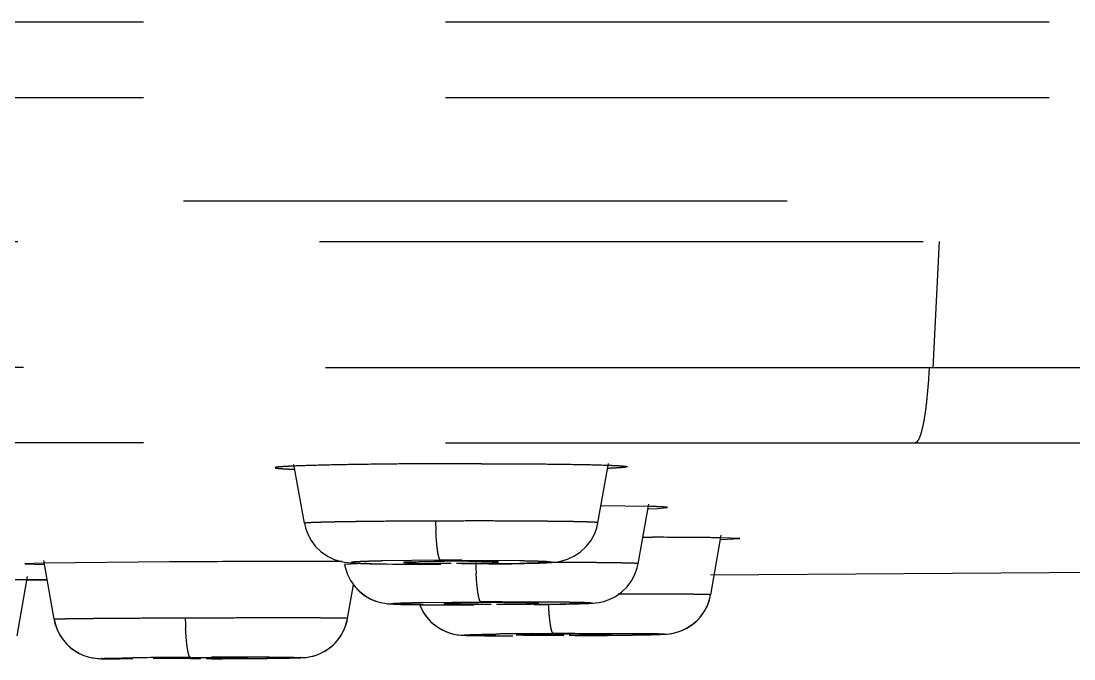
# Model space of a CAD drawing. Header units: millimetres. Extents: x 687 to 1107, y -116 to 478.
# Drawn here: x 947.584 to 949.799, y 329.045 to 330.388 of the extents above; entities that cross this region are included whole.
import ezdxf

# ---------------------------------------------------------------- set-up
doc = ezdxf.new("R2010")
doc.units = ezdxf.units.MM
doc.header["$LTSCALE"] = 0.1
doc.linetypes.add('HIDDENX2', pattern=[19.05, 12.7, -6.35])
doc.layers.add('HIDDEN', color=8, linetype='HIDDENX2')

msp = doc.modelspace()

# ---------------------------------------------------------------- linework, layer by layer
at = {"layer": 'HIDDEN'}
for p, q in [((944.6673, 330.2268), (958.8297, 330.2268)), ((958.721, 330.0082), (946.9021, 330.0082)), ((925.3524, 329.9236), (963.9821, 329.9236)), ((949.5157, 329.9236), (949.5028, 329.6576)), ((949.4947, 329.6576), (944.6696, 329.6589)), ((949.5028, 329.6576), (949.4947, 329.6576)), ((954.2395, 329.6584), (949.5028, 329.6579)), ((944.6672, 329.5012), (949.4655, 329.4997)), ((949.4655, 329.4998), (949.9128, 329.4998)), ((948.1804, 329.3304), (948.1586, 329.4543)), ((948.798, 329.3316), (948.8201, 329.4564)), ((948.9052, 329.3659), (948.8047, 329.3675)), ((948.8827, 329.2454), (948.9048, 329.3704)), ((948.9039, 329.3607), (948.9241, 329.3615)), ((948.9241, 329.3615), (948.9441, 329.3635)), ((948.4891, 329.3352), (948.4564, 329.3351)), ((948.1804, 329.3304), (948.1804, 329.3304)), ((948.9128, 329.3008), (948.8931, 329.3008)), ((949.0352, 329.1799), (949.0573, 329.3051)), ((949.0567, 329.296), (949.0966, 329.2981)), ((949.0966, 329.2981), (949.0575, 329.2998)), ((947.632, 329.2463), (947.5927, 329.2449)), ((947.8976, 329.2491), (947.632, 329.2463)), ((947.6539, 329.1283), (947.6321, 329.2518)), ((947.9625, 329.2494), (947.8976, 329.2491)), ((948.3052, 329.2455), (948.2651, 329.2437)), ((948.3106, 329.2456), (948.3052, 329.2455)), ((948.4671, 329.2525), (948.3452, 329.2511)), ((948.391, 329.2485), (948.3891, 329.2481)), ((948.4526, 329.2501), (948.391, 329.2485)), ((948.5115, 329.2527), (948.6331, 329.2519)), ((948.6334, 329.2457), (948.5119, 329.2443)), ((948.5256, 329.2466), (948.5793, 329.2478)), ((948.5793, 329.2478), (948.5872, 329.2482)), ((948.5872, 329.2482), (948.5891, 329.2486)), ((947.5927, 329.2449), (947.6324, 329.2438)), ((948.265, 329.2437), (948.2651, 329.2437)), ((949.0349, 329.2216), (949.9966, 329.2284)), ((947.598, 329.2115), (947.5524, 329.2113)), ((947.5762, 329.0936), (947.5983, 329.2187)), ((947.6376, 329.2117), (947.598, 329.2115)), ((947.5981, 329.2115), (947.6318, 329.2117)), ((947.6318, 329.2117), (947.6376, 329.2117)), ((948.2715, 329.1303), (948.284, 329.2009)), ((948.4307, 329.1638), (948.5518, 329.1652)), ((948.4757, 329.1619), (948.4737, 329.1615)), ((948.5372, 329.1633), (948.4757, 329.1619)), ((948.5737, 329.1635), (948.5627, 329.1635)), ((948.5962, 329.1654), (948.7178, 329.165)), ((948.7182, 329.1601), (948.5968, 329.1588)), ((948.6103, 329.1606), (948.664, 329.1616)), ((948.664, 329.1616), (948.6718, 329.162)), ((948.6718, 329.162), (948.6737, 329.1623)), ((947.9625, 329.1309), (947.9298, 329.1308)), ((948.6281, 329.0959), (948.6262, 329.0956)), ((948.6262, 329.0956), (948.6308, 329.0953)), ((948.6895, 329.097), (948.6281, 329.0959)), ((948.6308, 329.0953), (948.6413, 329.0951)), ((948.6589, 329.0981), (948.674, 329.0982)), ((948.674, 329.0982), (948.7043, 329.0984)), ((948.7262, 329.0973), (948.715, 329.0972)), ((948.7487, 329.0987), (948.8704, 329.0987)), ((948.8261, 329.0967), (948.7496, 329.0974)), ((948.7628, 329.0953), (948.8164, 329.0961)), ((948.8164, 329.0961), (948.8242, 329.0964)), ((948.8242, 329.0964), (948.8261, 329.0967)), ((947.8644, 329.0463), (947.8625, 329.0462)), ((947.8625, 329.0462), (947.9412, 329.0458)), ((947.9259, 329.0472), (947.8644, 329.0463)), ((947.9407, 329.0481), (947.985, 329.0484)), ((947.9412, 329.0458), (947.9625, 329.0459)), ((947.9625, 329.0474), (947.9514, 329.0474)), ((947.9859, 329.0475), (947.9625, 329.0474)), ((948.0625, 329.0472), (947.9859, 329.0475)), ((947.9991, 329.0461), (948.0528, 329.0468)), ((948.0528, 329.0468), (948.0606, 329.047)), ((948.0606, 329.047), (948.0625, 329.0472)), ((948.0829, 329.0459), (948.1032, 329.0461)), ((948.1032, 329.0461), (948.1211, 329.0464)), ((948.1211, 329.0464), (948.1363, 329.0466)), ((948.1363, 329.0466), (948.149, 329.0468)), ((948.149, 329.0468), (948.1592, 329.047)), ((948.1703, 329.0473), (948.1733, 329.0474)), ((948.1732, 329.0474), (948.1762, 329.0476)), ((948.1758, 329.0476), (948.1794, 329.0478)), ((947.7699, 329.0451), (947.7802, 329.045)), ((947.7802, 329.045), (947.7925, 329.0449))]:
    msp.add_line(p, q, dxfattribs=at)
for points in [[(948.1805, 329.3304), (948.1826, 329.321), (948.1874, 329.3075), (948.1946, 329.2941), (948.2042, 329.2814), (948.2159, 329.2701), (948.2291, 329.261), (948.2429, 329.2544), (948.2553, 329.2504), (948.2643, 329.2486), (948.2714, 329.2476), (948.2769, 329.2471), (948.2819, 329.2468), (948.2877, 329.2465), (948.2941, 329.2462), (948.3014, 329.2459), (948.3098, 329.2456), (948.3192, 329.2454)], [(948.6744, 329.2468), (948.6825, 329.2471), (948.6896, 329.2475), (948.6958, 329.2479), (948.7012, 329.2482), (948.7068, 329.2488), (948.7134, 329.2496), (948.7219, 329.2513), (948.7338, 329.2549), (948.7473, 329.261), (948.7606, 329.2697), (948.7728, 329.2809), (948.7828, 329.2936), (948.7905, 329.3074), (948.7956, 329.321), (948.798, 329.3316)], [(948.3192, 329.2454), (948.3296, 329.2452), (948.341, 329.245), (948.3533, 329.2448), (948.3665, 329.2446), (948.3806, 329.2445), (948.3956, 329.2443), (948.4114, 329.2442), (948.4279, 329.2442), (948.4451, 329.2441), (948.4673, 329.2441)], [(948.5694, 329.2447), (948.5863, 329.2449), (948.6022, 329.2451), (948.617, 329.2454), (948.6308, 329.2456), (948.6434, 329.2459), (948.6549, 329.2462)], [(948.6549, 329.2462), (948.6652, 329.2465), (948.6744, 329.2468)], [(948.7663, 329.1613), (948.7729, 329.1616), (948.7785, 329.1618), (948.7835, 329.1621), (948.788, 329.1624), (948.7931, 329.1629), (948.8003, 329.1639), (948.8096, 329.166), (948.8217, 329.17), (948.8349, 329.1766), (948.8477, 329.1855), (948.8593, 329.1967), (948.8688, 329.2094), (948.8759, 329.2229), (948.8806, 329.2363), (948.8827, 329.2454)], [(948.2651, 329.2438), (948.2669, 329.2358), (948.2712, 329.2228), (948.2776, 329.21), (948.2859, 329.1981), (948.2959, 329.1875), (948.3071, 329.1786)], [(948.284, 329.201), (948.2871, 329.1967), (948.2977, 329.1858)], [(948.2977, 329.1858), (948.3095, 329.1769), (948.3219, 329.1702), (948.3336, 329.1656)], [(948.3071, 329.1786), (948.319, 329.1716), (948.3304, 329.1667), (948.3408, 329.1636), (948.3494, 329.162), (948.3552, 329.1612), (948.3598, 329.1608), (948.364, 329.1605), (948.368, 329.1603), (948.3727, 329.1601), (948.3778, 329.1599), (948.3837, 329.1597), (948.3903, 329.1596), (948.3977, 329.1594), (948.4058, 329.1593)], [(948.9484, 329.0978), (948.9556, 329.099), (948.9647, 329.1012), (948.9747, 329.1048), (948.9847, 329.1095), (948.9945, 329.1157), (949.004, 329.1233), (949.0129, 329.1326), (949.0209, 329.1433), (949.0275, 329.1554), (949.0325, 329.1687), (949.0351, 329.1799)], [(948.9496, 329.098), (948.957, 329.0993), (948.9664, 329.1017), (948.9768, 329.1056), (948.9867, 329.1107), (948.9965, 329.1171), (949.0059, 329.1251), (949.0145, 329.1344), (949.0221, 329.1453), (949.0283, 329.1573), (949.0329, 329.1703), (949.0351, 329.1799)], [(948.4058, 329.1593), (948.4146, 329.1591), (948.4241, 329.159), (948.4342, 329.1589), (948.445, 329.1588), (948.4565, 329.1587), (948.4686, 329.1587), (948.4813, 329.1586), (948.4945, 329.1586), (948.5083, 329.1585), (948.5225, 329.1585), (948.5373, 329.1585)], [(948.4229, 329.159), (948.4237, 329.1567), (948.4297, 329.1447), (948.4371, 329.1337), (948.4456, 329.124), (948.455, 329.1158), (948.4651, 329.109), (948.4753, 329.1037), (948.4856, 329.0998), (948.4948, 329.0973), (948.5021, 329.0959), (948.5079, 329.0952)], [(948.423, 329.159), (948.4247, 329.1544), (948.4312, 329.1422), (948.4391, 329.1312), (948.4482, 329.1216), (948.4581, 329.1136), (948.4686, 329.107), (948.4791, 329.1021), (948.4894, 329.0986), (948.4984, 329.0965), (948.505, 329.0955)], [(948.6629, 329.1593), (948.6782, 329.1595), (948.6927, 329.1597), (948.7062, 329.1599), (948.7188, 329.1601), (948.7303, 329.1603), (948.7409, 329.1606)], [(948.7409, 329.1606), (948.7503, 329.1608), (948.7588, 329.1611), (948.7663, 329.1613)], [(947.6539, 329.1283), (947.6559, 329.1194), (947.6602, 329.1068), (947.666, 329.0952), (947.673, 329.0848)], [(947.654, 329.1283), (947.6558, 329.1197), (947.6601, 329.1071), (947.6658, 329.0956), (947.6727, 329.0852), (947.6804, 329.0762), (947.6887, 329.0685), (947.6976, 329.062), (947.7068, 329.0566), (947.7162, 329.0524), (947.7253, 329.0493), (947.7338, 329.0473), (947.7409, 329.0462), (947.7459, 329.0457), (947.7496, 329.0455), (947.7526, 329.0454), (947.7553, 329.0453), (947.7583, 329.0452), (947.7617, 329.0452), (947.7699, 329.0451)], [(948.1791, 329.0478), (948.1841, 329.0482), (948.1905, 329.0492), (948.1986, 329.051), (948.2075, 329.0538), (948.2162, 329.0575), (948.2249, 329.0622), (948.2334, 329.068), (948.2415, 329.0748), (948.2491, 329.0828), (948.2559, 329.0917), (948.2617, 329.1015), (948.2665, 329.1122), (948.27, 329.1234), (948.2715, 329.1303)], [(948.1836, 329.0482), (948.19, 329.0491), (948.1975, 329.0507), (948.2054, 329.053), (948.2135, 329.0563), (948.2217, 329.0603), (948.2297, 329.0653), (948.2376, 329.0713), (948.245, 329.0782), (948.2517, 329.086), (948.2578, 329.0947), (948.2629, 329.1039), (948.2671, 329.1138), (948.2703, 329.1243), (948.2715, 329.1303)], [(948.505, 329.0955), (948.5101, 329.095), (948.5137, 329.0948), (948.5168, 329.0946), (948.5202, 329.0945), (948.5239, 329.0944), (948.5282, 329.0943), (948.5331, 329.0942), (948.5386, 329.0941), (948.5449, 329.094), (948.5518, 329.0939), (948.5593, 329.0938)], [(948.5593, 329.0938), (948.5675, 329.0937), (948.5762, 329.0937), (948.5855, 329.0936), (948.5954, 329.0936), (948.6061, 329.0935), (948.6175, 329.0935)], [(948.8145, 329.0944), (948.8298, 329.0946), (948.8443, 329.0947), (948.8578, 329.0949), (948.8703, 329.0951), (948.8818, 329.0953), (948.8922, 329.0955)], [(948.8922, 329.0955), (948.9016, 329.0957), (948.9099, 329.0959), (948.9173, 329.0961)], [(948.9173, 329.0961), (948.9236, 329.0963), (948.9291, 329.0965), (948.9339, 329.0967), (948.9381, 329.0969), (948.9426, 329.0972), (948.9484, 329.0978)], [(947.673, 329.0848), (947.6808, 329.0758), (947.6892, 329.0681), (947.6981, 329.0616), (947.7073, 329.0564), (947.7168, 329.0521), (947.7259, 329.0492), (947.7344, 329.0472), (947.7367, 329.0469)], [(948.048, 329.0456), (948.0602, 329.0457), (948.0829, 329.0459)], [(948.1592, 329.047), (948.1634, 329.0471), (948.1671, 329.0472), (948.1704, 329.0473)]]:
    msp.add_lwpolyline(points, dxfattribs=at)
for centre, radius, start, end in [((948.5427, 309.4569), 19.999, 90.15363, 90.33176), ((948.541, 310.2351), 19.2208, 89.96303, 90.15466), ((949.2709, 329.3539), 0.8148, 181.3238, 182.8731), ((948.9027, 315.8487), 13.4522, 89.54263, 89.95717), ((948.9754, 324.4467), 4.8538, 89.0312, 89.5906), ((948.179, 288.203), 41.047, 90.04141, 90.30217), ((948.167, 302.8295), 26.4205, 89.92382, 90.03834), ((948.1861, 313.9722), 15.2778, 89.72538, 89.93967), ((948.501, 324.6525), 4.5979, 90.2848, 90.6028), ((948.5185, 318.7758), 10.4769, 90.03865, 90.28156), ((948.4757, 334.106), 4.8597, 269.9027, 270.1587), ((948.5029, 324.2743), 4.9761, 90.1587, 90.2856), ((948.5026, 324.4007), 4.8497, 89.8856, 90.1589), ((948.4773, 333.8444), 4.5981, 270.2848, 270.6028), ((949.3536, 329.2672), 0.8129, 181.366, 182.9237), ((948.5959, 323.3152), 5.8483, 90.32602, 90.57588), ((948.6269, 315.8371), 13.3283, 90.13221, 90.32301), ((948.5493, 335.3463), 6.186, 270.02726, 270.22617), ((948.5981, 322.9934), 6.1702, 90.0101, 90.2264), ((948.5515, 335.0089), 5.8486, 270.32601, 270.57587), ((948.742, 329.1502), 0.8124, 181.37, 182.9377), ((948.7205, 320.4582), 8.6401, 90.67464, 90.91008), ((948.6322, 338.3207), 9.2272, 269.6956, 269.91646), ((948.7786, 315.6833), 13.4153, 90.51116, 90.68263), ((948.6669, 331.088), 1.9931, 269.2637, 269.7187), ((948.6856, 334.4748), 5.3799, 269.6962, 270.2057), ((948.7672, 321.0807), 8.0167, 90.37272, 90.55491), ((948.8224, 310.8229), 18.276, 90.23113, 90.37017), ((948.6818, 337.5825), 8.4876, 270.15612, 270.29936), ((948.7704, 320.6359), 8.4615, 90.14063, 90.29957), ((948.6851, 337.1122), 8.0173, 270.37271, 270.5549), ((948.6815, 341.3632), 12.2695, 270.3171, 270.88422), ((948.0366, 310.3284), 18.72, 90.29348, 90.66419), ((948.0216, 316.847), 12.2006, 90.32934, 90.44911), ((947.9035, 341.2467), 12.201, 270.32934, 270.4491), ((948.0804, 305.825), 23.2236, 89.9351, 90.23533), ((947.8902, 347.7156), 18.6706, 270.29303, 270.66578)]:
    msp.add_arc(centre, radius, start, end, dxfattribs=at)
for points, knots in [([(944.6671, 330.3859), (945.4076, 330.3862), (946.8858, 330.3864), (949.0967, 330.3857), (951.2904, 330.3862), (953.1023, 330.386), (954.5314, 330.3862), (955.5791, 330.3866), (956.6018, 330.3873), (957.4349, 330.3878), (958.082, 330.3874), (958.6947, 330.3866), (959.4188, 330.3855), (960.2301, 330.3856), (960.745, 330.3861), (960.9883, 330.3862)], [0, 0, 0, 0, 0.136111, 0.271708, 0.406381, 0.539336, 0.604747, 0.669067, 0.731911, 0.792739, 0.82219, 0.850865, 0.905361, 0.95527, 1, 1, 1, 1]), ([(949.4947, 329.6576), (949.4937, 329.637), (949.4916, 329.6072), (949.4873, 329.5696), (949.4838, 329.5462), (949.4802, 329.5294), (949.4771, 329.5185), (949.4749, 329.5122), (949.4726, 329.5072), (949.4703, 329.5034), (949.4681, 329.5009), (949.4663, 329.4999), (949.4655, 329.4998)], [0, 0, 0, 0, 0.378693, 0.548535, 0.695806, 0.814649, 0.862981, 0.903951, 0.937664, 0.964371, 0.984661, 1, 1, 1, 1]), ([(948.1582, 329.4508), (948.1552, 329.4507), (948.1495, 329.4504), (948.1415, 329.45), (948.1348, 329.4496), (948.1292, 329.4492), (948.125, 329.4488), (948.1217, 329.4483), (948.1202, 329.448), (948.1191, 329.4476), (948.1192, 329.4474)], [0, 0, 0, 0, 0.232002, 0.434383, 0.606566, 0.747985, 0.858095, 0.936415, 0.98296, 1, 1, 1, 1]), ([(948.1192, 329.4474), (948.1192, 329.4473), (948.1195, 329.4471), (948.12, 329.4469), (948.1209, 329.4467), (948.1226, 329.4464), (948.1255, 329.446), (948.1299, 329.4456), (948.1356, 329.4453), (948.1424, 329.4449), (948.1504, 329.4445), (948.1562, 329.4443), (948.1592, 329.4442)], [0, 0, 0, 0, 0.007569, 0.021662, 0.043049, 0.071913, 0.152283, 0.262943, 0.403665, 0.573848, 0.772845, 1, 1, 1, 1]), ([(948.4269, 329.4555), (948.3992, 329.4554), (948.3465, 329.455), (948.2728, 329.4539), (948.2109, 329.4526), (948.174, 329.4515), (948.1582, 329.4508)], [0, 0, 0, 0, 0.309304, 0.588654, 0.823084, 1, 1, 1, 1]), ([(948.5534, 329.4559), (948.581, 329.4559), (948.6334, 329.4557), (948.7067, 329.4551), (948.7682, 329.4542), (948.8048, 329.4533), (948.8205, 329.4527)], [0, 0, 0, 0, 0.309619, 0.588926, 0.823212, 1, 1, 1, 1]), ([(948.8594, 329.4494), (948.8594, 329.4493), (948.8592, 329.4492), (948.8586, 329.449), (948.8578, 329.4488), (948.8561, 329.4484), (948.8532, 329.4481), (948.8487, 329.4476), (948.843, 329.4472), (948.8362, 329.4468), (948.8281, 329.4464), (948.8224, 329.4461), (948.8193, 329.446)], [0, 0, 0, 0, 0.007201, 0.020852, 0.041846, 0.070395, 0.150431, 0.261113, 0.401997, 0.572505, 0.772041, 1, 1, 1, 1]), ([(948.8205, 329.4527), (948.8236, 329.4526), (948.8292, 329.4523), (948.8371, 329.452), (948.8438, 329.4516), (948.8493, 329.4512), (948.8536, 329.4508), (948.8567, 329.4504), (948.8585, 329.45), (948.8593, 329.4497), (948.8594, 329.4495), (948.8594, 329.4494)], [0, 0, 0, 0, 0.231028, 0.432732, 0.60449, 0.745692, 0.855749, 0.934253, 0.981422, 0.993712, 1, 1, 1, 1]), ([(948.9441, 329.3635), (948.9441, 329.3635), (948.9439, 329.3637), (948.9435, 329.3638), (948.9427, 329.364), (948.9411, 329.3642), (948.9383, 329.3645), (948.934, 329.3648), (948.9284, 329.3651), (948.9217, 329.3654), (948.9138, 329.3657), (948.9082, 329.3658), (948.9052, 329.3659)], [0, 0, 0, 0, 0.005492, 0.017639, 0.037409, 0.064975, 0.14367, 0.253865, 0.395249, 0.56718, 0.768989, 1, 1, 1, 1]), ([(948.4564, 329.3351), (948.4379, 329.335), (948.402, 329.3349), (948.3578, 329.3346), (948.3243, 329.3343), (948.3012, 329.334), (948.2797, 329.3337), (948.2599, 329.3334), (948.2421, 329.3331), (948.2263, 329.3327), (948.2127, 329.3324), (948.2028, 329.332), (948.1961, 329.3318), (948.192, 329.3316), (948.1885, 329.3314), (948.1857, 329.3312), (948.1834, 329.331), (948.1819, 329.3309), (948.1809, 329.3307), (948.1805, 329.3306), (948.1804, 329.3305), (948.1804, 329.3304)], [0, 0, 0, 0, 0.200332, 0.390762, 0.479845, 0.563805, 0.642008, 0.71382, 0.778617, 0.835897, 0.885221, 0.926152, 0.943334, 0.958265, 0.970928, 0.98131, 0.989399, 0.995186, 0.998673, 0.999574, 1, 1, 1, 1]), ([(948.798, 329.3316), (948.798, 329.3316), (948.7979, 329.3317), (948.7976, 329.3318), (948.7971, 329.3319), (948.7962, 329.3321), (948.7944, 329.3322), (948.7918, 329.3324), (948.7885, 329.3326), (948.7845, 329.3328), (948.7797, 329.333), (948.772, 329.3332), (948.7607, 329.3335), (948.7451, 329.3339), (948.7271, 329.3341), (948.7068, 329.3344), (948.6845, 329.3346), (948.6602, 329.3348), (948.6343, 329.335), (948.5971, 329.3352), (948.5486, 329.3353), (948.5092, 329.3352), (948.4891, 329.3352)], [0, 0, 0, 0, 0.000448, 0.001412, 0.002959, 0.005102, 0.011172, 0.01961, 0.030392, 0.043492, 0.058883, 0.076538, 0.118516, 0.169009, 0.227456, 0.293289, 0.365931, 0.444689, 0.528807, 0.617529, 0.805388, 1, 1, 1, 1]), ([(948.4671, 329.2525), (948.4665, 329.2526), (948.4656, 329.2536), (948.4648, 329.2551), (948.4637, 329.2578), (948.4625, 329.2625), (948.4611, 329.2696), (948.4599, 329.2785), (948.4584, 329.2932), (948.4576, 329.3049), (948.4572, 329.3131)], [0, 0, 0, 0, 0.029664, 0.053509, 0.084564, 0.170206, 0.287229, 0.433426, 0.605264, 1, 1, 1, 1]), ([(948.3452, 329.2511), (948.3401, 329.251), (948.3305, 329.2507), (948.3171, 329.2504), (948.3056, 329.25), (948.2973, 329.2496), (948.2916, 329.2493), (948.2882, 329.2491), (948.2853, 329.2489), (948.283, 329.2487), (948.2814, 329.2485), (948.2804, 329.2483), (948.2799, 329.2482), (948.2795, 329.2481), (948.2793, 329.248), (948.2791, 329.2479), (948.2792, 329.2477), (948.2794, 329.2476), (948.2798, 329.2475), (948.2803, 329.2474), (948.2812, 329.2472), (948.2827, 329.2471), (948.2861, 329.2468), (948.2918, 329.2464), (948.3002, 329.246), (948.3107, 329.2457), (948.3284, 329.2452), (948.3426, 329.245), (948.3527, 329.2448)], [0, 0, 0, 0, 0.108767, 0.204952, 0.287505, 0.355683, 0.384171, 0.408813, 0.429528, 0.446236, 0.458873, 0.463666, 0.46745, 0.470238, 0.472064, 0.473068, 0.473954, 0.475588, 0.478168, 0.481737, 0.486313, 0.498503, 0.514764, 0.559436, 0.619721, 0.694797, 0.783834, 1, 1, 1, 1]), ([(948.3891, 329.2481), (948.3891, 329.248), (948.3893, 329.248), (948.3895, 329.2479), (948.39, 329.2478), (948.391, 329.2477), (948.3926, 329.2476), (948.3951, 329.2474), (948.3982, 329.2473), (948.4019, 329.2471), (948.4063, 329.247), (948.4133, 329.2468), (948.4234, 329.2467), (948.4367, 329.2465), (948.4516, 329.2464), (948.462, 329.2464), (948.4674, 329.2464)], [0, 0, 0, 0, 0.0016, 0.005255, 0.011143, 0.019268, 0.042149, 0.073696, 0.113675, 0.161848, 0.21797, 0.281678, 0.429801, 0.602078, 0.794175, 1, 1, 1, 1]), ([(948.5891, 329.2486), (948.5891, 329.2487), (948.589, 329.2488), (948.5887, 329.2488), (948.5883, 329.2489), (948.5873, 329.249), (948.5857, 329.2492), (948.5833, 329.2493), (948.5803, 329.2494), (948.5766, 329.2496), (948.5723, 329.2497), (948.5654, 329.2499), (948.5556, 329.2501), (948.5424, 329.2502), (948.5278, 329.2503), (948.5176, 329.2504), (948.5123, 329.2504)], [0, 0, 0, 0, 0.001603, 0.00525, 0.011121, 0.019223, 0.042037, 0.073494, 0.113365, 0.161415, 0.217405, 0.280989, 0.428934, 0.601174, 0.793484, 1, 1, 1, 1]), ([(948.6331, 329.2519), (948.6381, 329.2518), (948.6475, 329.2516), (948.6607, 329.2514), (948.6722, 329.251), (948.6817, 329.2507), (948.6884, 329.2504), (948.6928, 329.2501), (948.6953, 329.2499), (948.6972, 329.2497), (948.6986, 329.2495), (948.6993, 329.2493), (948.6999, 329.2491), (948.6998, 329.2489), (948.6996, 329.2488), (948.6992, 329.2487), (948.6985, 329.2485), (948.6972, 329.2483), (948.6953, 329.2481), (948.6929, 329.2479), (948.6885, 329.2476), (948.6819, 329.2472), (948.6724, 329.2468), (948.661, 329.2464), (948.6478, 329.2461), (948.6384, 329.2459), (948.6334, 329.2457)], [0, 0, 0, 0, 0.111828, 0.211259, 0.297264, 0.369046, 0.425876, 0.448458, 0.467034, 0.481532, 0.491953, 0.498346, 0.500979, 0.501926, 0.503648, 0.506318, 0.509978, 0.520312, 0.534701, 0.553138, 0.57556, 0.632027, 0.70344, 0.789126, 0.888327, 1, 1, 1, 1]), ([(948.8827, 329.2454), (948.8827, 329.2455), (948.8823, 329.2456), (948.8818, 329.2457), (948.8807, 329.2458), (948.8793, 329.2459), (948.8775, 329.246), (948.8753, 329.2461), (948.8726, 329.2462), (948.8684, 329.2464), (948.8621, 329.2466), (948.8534, 329.2467), (948.8433, 329.2469), (948.8317, 329.2471), (948.8188, 329.2473), (948.7991, 329.2475), (948.7716, 329.2477), (948.7357, 329.2478), (948.7105, 329.2479), (948.6973, 329.2479)], [0, 0, 0, 0, 0.001291, 0.004672, 0.010223, 0.01794, 0.02781, 0.039814, 0.053937, 0.070159, 0.108828, 0.155673, 0.210503, 0.272975, 0.342709, 0.419326, 0.59168, 0.786575, 1, 1, 1, 1]), ([(948.5518, 329.1652), (948.5512, 329.1652), (948.5503, 329.1662), (948.5495, 329.1676), (948.5484, 329.1704), (948.5472, 329.175), (948.5452, 329.1856), (948.5432, 329.2027), (948.5422, 329.2175), (948.5418, 329.2257)], [0, 0, 0, 0, 0.029254, 0.052834, 0.083645, 0.16893, 0.28582, 0.60422, 1, 1, 1, 1]), ([(949.0352, 329.1799), (949.0352, 329.1799), (949.0351, 329.1799), (949.0349, 329.18), (949.0346, 329.18), (949.0341, 329.1801), (949.0331, 329.1801), (949.0316, 329.1802), (949.0296, 329.1803), (949.0273, 329.1804), (949.0245, 329.1805), (949.02, 329.1806), (949.0134, 329.1807), (949.0042, 329.1808), (948.9935, 329.1809), (948.9813, 329.181), (948.9677, 329.1811), (948.947, 329.1813), (948.9183, 329.1814), (948.8807, 329.1814), (948.8543, 329.1814), (948.8405, 329.1814)], [0, 0, 0, 0, 0.000379, 0.001263, 0.002689, 0.004663, 0.010256, 0.018032, 0.027973, 0.040061, 0.054278, 0.070603, 0.109503, 0.156607, 0.211693, 0.27439, 0.344305, 0.421048, 0.593413, 0.787787, 1, 1, 1, 1]), ([(948.4305, 329.159), (948.4255, 329.1591), (948.4161, 329.1592), (948.4029, 329.1594), (948.3915, 329.1596), (948.382, 329.1599), (948.3752, 329.1601), (948.3709, 329.1603), (948.3685, 329.1605), (948.3665, 329.1606), (948.3653, 329.1608), (948.3646, 329.1609), (948.3642, 329.161), (948.364, 329.161), (948.3638, 329.1612), (948.3645, 329.1614), (948.3651, 329.1615), (948.3666, 329.1617), (948.3685, 329.1619), (948.371, 329.162), (948.3753, 329.1623), (948.3821, 329.1626), (948.3916, 329.1629), (948.403, 329.1632), (948.4163, 329.1636), (948.4257, 329.1637), (948.4307, 329.1638)], [0, 0, 0, 0, 0.111769, 0.211103, 0.296971, 0.368578, 0.425199, 0.447665, 0.466115, 0.480477, 0.490744, 0.494352, 0.496955, 0.498581, 0.49937, 0.501854, 0.508218, 0.518629, 0.533109, 0.55165, 0.574183, 0.630893, 0.702569, 0.788535, 0.888032, 1, 1, 1, 1]), ([(948.4737, 329.1615), (948.4737, 329.1615), (948.4739, 329.1615), (948.4742, 329.1614), (948.4746, 329.1613), (948.4756, 329.1613), (948.4772, 329.1611), (948.4797, 329.161), (948.4828, 329.1609), (948.4866, 329.1608), (948.491, 329.1607), (948.498, 329.1606), (948.5081, 329.1605), (948.5215, 329.1604), (948.5364, 329.1603), (948.5469, 329.1603), (948.5522, 329.1603)], [0, 0, 0, 0, 0.001456, 0.005053, 0.010909, 0.019015, 0.041881, 0.073431, 0.113427, 0.161627, 0.217784, 0.28153, 0.429732, 0.602079, 0.794213, 1, 1, 1, 1]), ([(948.6737, 329.1623), (948.6737, 329.1624), (948.6736, 329.1624), (948.6733, 329.1625), (948.6729, 329.1625), (948.6719, 329.1626), (948.6703, 329.1627), (948.6679, 329.1628), (948.6649, 329.163), (948.6612, 329.1631), (948.6569, 329.1631), (948.6501, 329.1633), (948.6403, 329.1634), (948.6272, 329.1635), (948.6125, 329.1636), (948.6023, 329.1636), (948.597, 329.1636)], [0, 0, 0, 0, 0.001457, 0.005042, 0.010876, 0.018951, 0.04173, 0.073166, 0.113023, 0.161066, 0.217053, 0.280642, 0.428618, 0.600919, 0.793327, 1, 1, 1, 1]), ([(948.7043, 329.0984), (948.7037, 329.0985), (948.7029, 329.0994), (948.702, 329.1008), (948.7009, 329.1035), (948.6997, 329.1082), (948.6976, 329.1188), (948.6957, 329.1359), (948.6946, 329.1507), (948.6942, 329.1589)], [0, 0, 0, 0, 0.028861, 0.052175, 0.082739, 0.16766, 0.284407, 0.603199, 1, 1, 1, 1]), ([(948.7178, 329.165), (948.7228, 329.1649), (948.7322, 329.1648), (948.7455, 329.1646), (948.7569, 329.1644), (948.7665, 329.1641), (948.7732, 329.1639), (948.7776, 329.1636), (948.78, 329.1635), (948.782, 329.1633), (948.7833, 329.1632), (948.7853, 329.1628), (948.7833, 329.1624), (948.7821, 329.1623), (948.7801, 329.1621), (948.7777, 329.1619), (948.7733, 329.1617), (948.7667, 329.1614), (948.7572, 329.1611), (948.7458, 329.1607), (948.7326, 329.1604), (948.7232, 329.1602), (948.7182, 329.1601)], [0, 0, 0, 0, 0.112, 0.211587, 0.29773, 0.369628, 0.426549, 0.449165, 0.467764, 0.482273, 0.492685, 0.501395, 0.509876, 0.520152, 0.5345, 0.552912, 0.575317, 0.631779, 0.703217, 0.788953, 0.88823, 1, 1, 1, 1]), ([(947.9298, 329.1308), (947.9112, 329.1307), (947.8752, 329.1305), (947.8311, 329.1303), (947.7977, 329.1301), (947.7747, 329.1299), (947.7532, 329.1298), (947.7335, 329.1296), (947.7157, 329.1294), (947.7, 329.1293), (947.6866, 329.1291), (947.6767, 329.1289), (947.6701, 329.1288), (947.6659, 329.1287), (947.6624, 329.1287), (947.6595, 329.1286), (947.6575, 329.1285), (947.6561, 329.1285), (947.6554, 329.1284), (947.6548, 329.1284), (947.6544, 329.1284), (947.6541, 329.1283), (947.654, 329.1283), (947.654, 329.1283)], [0, 0, 0, 0, 0.201627, 0.391501, 0.480301, 0.564135, 0.642276, 0.714, 0.778586, 0.835503, 0.88445, 0.92514, 0.9423, 0.957289, 0.970073, 0.980626, 0.988919, 0.99221, 0.994927, 0.997065, 0.998624, 0.9996, 1, 1, 1, 1]), ([(948.2715, 329.1303), (948.2715, 329.1303), (948.2714, 329.1303), (948.2711, 329.1304), (948.2706, 329.1304), (948.2699, 329.1305), (948.2691, 329.1305), (948.2676, 329.1306), (948.2653, 329.1306), (948.2619, 329.1307), (948.2579, 329.1307), (948.2531, 329.1308), (948.2476, 329.1308), (948.2415, 329.1309), (948.2319, 329.131), (948.2184, 329.131), (948.2004, 329.1311), (948.1801, 329.1311), (948.1578, 329.1312), (948.1335, 329.1312), (948.1076, 329.1312), (948.0704, 329.1311), (948.0219, 329.131), (947.9826, 329.1309), (947.9625, 329.1309)], [0, 0, 0, 0, 0.000358, 0.001305, 0.002856, 0.00501, 0.007763, 0.011113, 0.019589, 0.030411, 0.043549, 0.058978, 0.076668, 0.096591, 0.118708, 0.169249, 0.227729, 0.293581, 0.366227, 0.444975, 0.52907, 0.617757, 0.805516, 1, 1, 1, 1]), ([(947.9407, 329.0481), (947.9401, 329.0481), (947.9392, 329.049), (947.9384, 329.0505), (947.9373, 329.0531), (947.9361, 329.0577), (947.934, 329.0683), (947.9321, 329.0855), (947.931, 329.1003), (947.9306, 329.1085)], [0, 0, 0, 0, 0.028431, 0.051477, 0.081794, 0.166361, 0.282972, 0.602167, 1, 1, 1, 1]), ([(948.5832, 329.0937), (948.5738, 329.0937), (948.5605, 329.0938), (948.5441, 329.094), (948.5346, 329.0942), (948.5279, 329.0943), (948.5235, 329.0945), (948.5211, 329.0946), (948.5191, 329.0947), (948.5179, 329.0948), (948.5159, 329.0951), (948.5179, 329.0954), (948.5191, 329.0955), (948.5211, 329.0956), (948.5236, 329.0957), (948.5279, 329.0959), (948.5346, 329.0962), (948.5442, 329.0964), (948.5606, 329.0968), (948.5738, 329.097), (948.5832, 329.0972)], [0, 0, 0, 0, 0.211378, 0.297364, 0.369075, 0.425781, 0.44828, 0.466757, 0.481135, 0.491404, 0.499722, 0.50825, 0.518607, 0.533049, 0.551561, 0.574074, 0.630763, 0.702442, 0.788432, 1, 1, 1, 1]), ([(948.8704, 329.0987), (948.8798, 329.0986), (948.893, 329.0985), (948.9095, 329.0983), (948.919, 329.0982), (948.9258, 329.098), (948.9301, 329.0979), (948.9326, 329.0978), (948.9346, 329.0976), (948.9358, 329.0976), (948.9379, 329.0973), (948.9359, 329.097), (948.9347, 329.0969), (948.9327, 329.0967), (948.9303, 329.0966), (948.926, 329.0964), (948.9193, 329.0962), (948.9098, 329.0959), (948.8934, 329.0955), (948.8802, 329.0953), (948.8709, 329.0952)], [0, 0, 0, 0, 0.2118, 0.298037, 0.370018, 0.427007, 0.44965, 0.46827, 0.482792, 0.493204, 0.5018, 0.510054, 0.520272, 0.534577, 0.552954, 0.575333, 0.631758, 0.703176, 0.788911, 1, 1, 1, 1]), ([(947.8195, 329.0448), (947.8101, 329.0448), (947.7969, 329.0449), (947.7804, 329.045), (947.771, 329.0451), (947.763, 329.0452), (947.7584, 329.0453), (947.7504, 329.0456), (947.7585, 329.0461), (947.7631, 329.0462), (947.7711, 329.0464), (947.7805, 329.0466), (947.797, 329.0468), (947.8102, 329.047), (947.8196, 329.0471)], [0, 0, 0, 0, 0.211441, 0.297446, 0.369163, 0.425863, 0.466817, 0.499568, 0.532771, 0.573815, 0.630538, 0.702261, 0.788304, 1, 1, 1, 1]), ([(948.1067, 329.0485), (948.1161, 329.0485), (948.1293, 329.0485), (948.1459, 329.0484), (948.1552, 329.0483), (948.1633, 329.0481), (948.1679, 329.0481), (948.176, 329.0477), (948.168, 329.0473), (948.1634, 329.0472), (948.1555, 329.047), (948.1462, 329.0468), (948.1297, 329.0465), (948.1165, 329.0463), (948.1072, 329.0462)], [0, 0, 0, 0, 0.211863, 0.298117, 0.370104, 0.427087, 0.468328, 0.501649, 0.534296, 0.575071, 0.63153, 0.702994, 0.788782, 1, 1, 1, 1])]:
    msp.add_open_spline(points, degree=3, knots=knots, dxfattribs=at)

doc.saveas('drawing.dxf')
